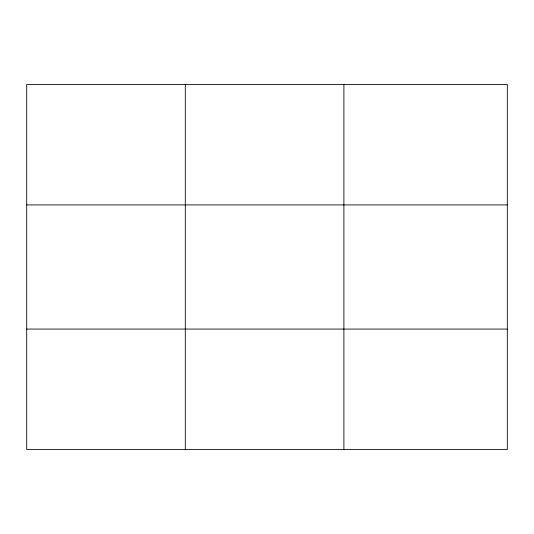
<?xml version="1.0" encoding="UTF-8"?>
<svg xmlns="http://www.w3.org/2000/svg" width="534" height="534" viewBox="0 0 534 534"><rect width="100%" height="100%" fill="white"/><g stroke="black" fill="none" stroke-linecap="round" stroke-linejoin="round"><path stroke-width="0.8" d="M185.298 449.581L185.298 84.419M343.896 449.581L343.896 84.419M507.3 329.077L507.3 449.581L26.7 449.581L26.7 84.419L507.3 84.419L507.3 329.077L26.7 329.077M26.7 204.922L507.3 204.922"/></g></svg>
